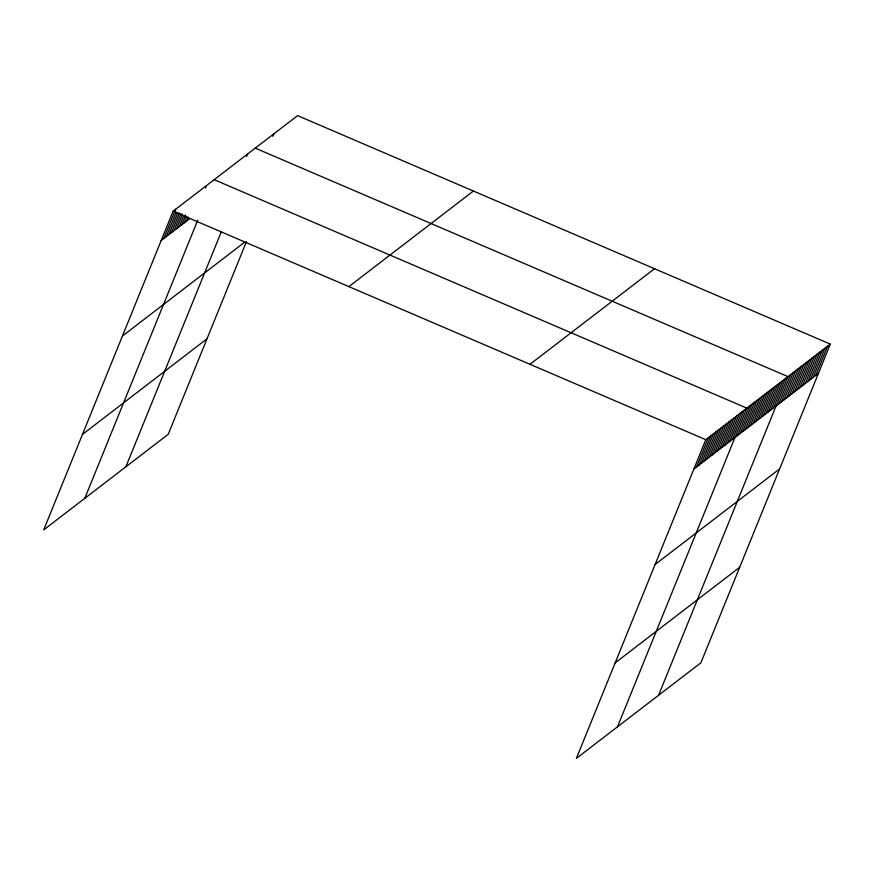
<?xml version="1.0" encoding="UTF-8"?>
<svg xmlns="http://www.w3.org/2000/svg" width="874" height="874" viewBox="0 0 874 874"><rect width="100%" height="100%" fill="white"/><g stroke="black" fill="none" stroke-linecap="round" stroke-linejoin="round"><path stroke-width="1.31" d="M830.3 344.116L705.777 439.698L576.392 758.37L700.904 662.776L830.3 344.116L297.608 115.63L173.096 211.224L43.7 529.884L168.223 434.302L246.457 241.606M163.755 238.569L175.663 209.247M166.322 236.603L176.242 212.163M168.89 234.625L177.826 212.633M171.457 232.659L179.399 213.114M174.024 230.681L180.973 213.584M176.603 228.715L182.546 214.054M179.17 226.748L183.627 215.747M181.737 224.771L185.703 214.993M184.305 222.804L186.785 216.686M186.872 220.827L188.358 217.167M205.488 188.03L206.483 185.594M84.789 498.344L197.743 220.161M246.577 156.49L247.571 154.053M125.878 466.792L221.22 232.014M272.808 136.355L273.802 133.919M696.447 467.055L708.355 437.732M699.014 465.088L710.923 435.765M701.582 463.111L713.49 433.788M704.149 461.144L716.057 431.822M706.716 459.167L718.625 429.844M709.284 457.2L721.192 427.878M711.851 455.223L723.759 425.9M714.419 453.256L726.327 423.934M716.986 451.279L728.894 421.956M719.553 449.312L731.462 419.99M722.121 447.346L734.029 418.012M724.688 445.369L736.596 416.046M727.266 443.402L739.164 414.079M729.834 441.425L741.742 412.102M732.401 439.458L744.309 410.135M617.481 726.818L746.877 408.158L214.185 179.673M737.536 435.514L749.444 406.192M740.103 433.537L752.011 404.214M742.671 431.57L754.579 402.248M745.238 429.593L757.146 400.27M747.805 427.626L759.714 398.304M750.373 425.66L762.281 396.326M752.94 423.682L764.848 394.36M755.507 421.716L767.416 392.393M758.075 419.738L769.983 390.416M760.653 417.772L772.55 388.449M763.221 415.795L775.118 386.472M765.788 413.828L777.696 384.505M768.355 411.851L780.264 382.528M770.923 409.884L782.831 380.561M773.49 407.907L785.398 378.584M658.57 695.278L787.966 376.618L255.274 148.132M778.701 403.908L790.609 374.585M781.345 401.876L793.253 372.553M784 399.844L795.897 370.521M786.644 397.812L798.552 368.489M789.288 395.78L801.196 366.457M791.931 393.759L803.84 364.425M794.575 391.727L806.484 362.404M797.23 389.695L809.127 360.372M799.874 387.663L811.782 358.34M802.518 385.631L814.426 356.308M805.162 383.599L817.07 354.276M807.805 381.567L819.714 352.244M810.46 379.534L822.358 350.212M813.104 377.502L825.012 348.18M815.748 375.47L827.656 346.148M161.187 240.547L189.44 218.861M122.415 336.02L244.294 242.469M82.473 434.4L206.985 338.817M348.879 286.617L473.402 191.035M529.994 364.305L654.517 268.722M693.88 469.021L818.392 373.438M655.107 564.506L779.619 468.923M615.154 662.885L739.677 567.302M173.096 211.224L705.777 439.698"/></g></svg>
